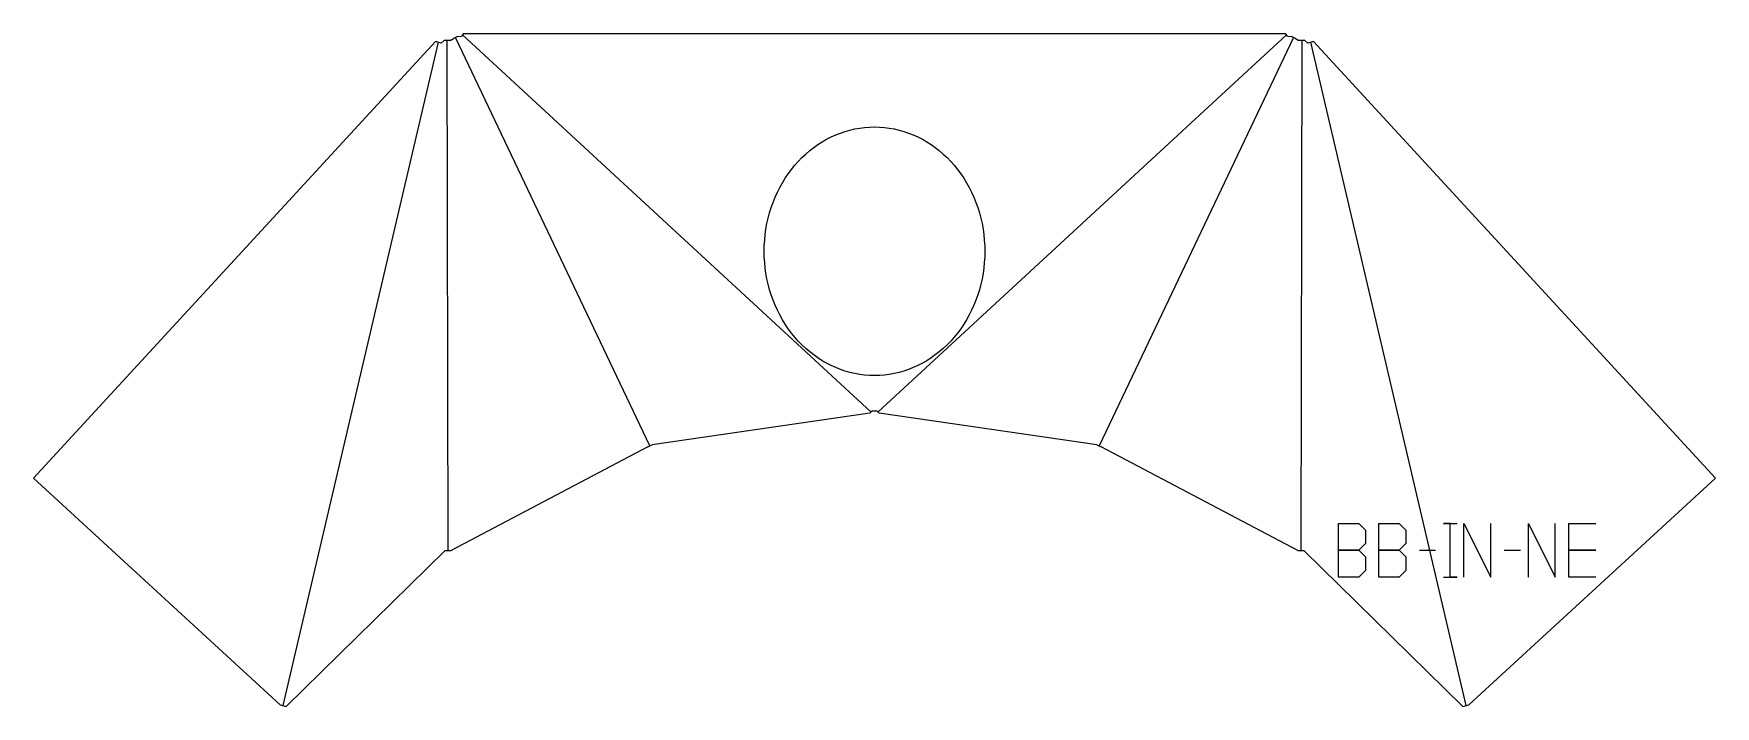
# Model space of a CAD drawing. Header units: millimetres. Extents: x -111 to 111, y -52 to 37.
import ezdxf

# ---------------------------------------------------------------- set-up
doc = ezdxf.new("R2010")
doc.units = ezdxf.units.MM
doc.layers.add('MARCATURA', color=7, linetype='Continuous')

msp = doc.modelspace()

# ---------------------------------------------------------------- linework, layer by layer
at = {"color": 7, "linetype": 'Continuous', "lineweight": 25}
for p, q in [((-110.56, -21.52), (-57.74, 35.92)), ((-56.96, 35.74), (-57.74, 35.92)), ((-56.96, 35.74), (-56.6, 36.09)), ((-55.8, 36.09), (-56.6, 36.09)), ((-55.8, 36.09), (-55.35, 36.32)), ((-54.82, 36.58), (-55.35, 36.32)), ((-54.82, 36.58), (-54.32, 36.65)), ((-54.02, 36.97), (-54.32, 36.65)), ((-54.02, 36.97), (54.02, 36.97)), ((54.32, 36.65), (54.02, 36.97)), ((54.32, 36.65), (54.82, 36.58)), ((55.35, 36.32), (54.82, 36.58)), ((55.35, 36.32), (55.8, 36.09)), ((56.6, 36.09), (55.8, 36.09)), ((56.6, 36.09), (56.96, 35.74)), ((57.74, 35.92), (56.96, 35.74)), ((57.74, 35.92), (110.56, -21.52)), ((-0.61, -12.97), (-29.25, -17.11)), ((-0.61, -12.97), (-0.31, -12.64)), ((-0.31, -12.64), (0.31, -12.64)), ((0.31, -12.64), (0.61, -12.97)), ((29.25, -17.11), (0.61, -12.97)), ((-29.79, -17.37), (-55.66, -31.04)), ((-29.79, -17.37), (-29.25, -17.11)), ((29.25, -17.11), (29.79, -17.37)), ((55.66, -31.04), (29.79, -17.37)), ((-78.14, -51.34), (-110.56, -21.52)), ((110.56, -21.52), (78.14, -51.34)), ((-56.47, -31.04), (-77.36, -51.53)), ((-56.47, -31.04), (-55.66, -31.04)), ((55.66, -31.04), (56.47, -31.04)), ((77.36, -51.53), (56.47, -31.04)), ((-78.14, -51.34), (-77.36, -51.53)), ((77.36, -51.53), (78.14, -51.34))]:
    msp.add_line(p, q, dxfattribs=at)
at = {"color": 7, "linetype": 'Continuous', "lineweight": 25, "flags": 128}
msp.add_lwpolyline([(0, -8), (-0.65, -7.99), (-1.3, -7.94), (-1.95, -7.86), (-2.59, -7.74), (-3.23, -7.59), (-3.86, -7.41), (-4.48, -7.2), (-5.09, -6.96), (-5.7, -6.69), (-6.29, -6.38), (-6.87, -6.05), (-7.44, -5.69), (-7.99, -5.3), (-8.52, -4.88), (-9.04, -4.44), (-9.54, -3.97), (-10.02, -3.47), (-10.48, -2.95), (-10.92, -2.41), (-11.34, -1.85), (-11.73, -1.26), (-12.1, -0.66), (-12.45, -0.04), (-12.77, 0.6), (-13.06, 1.25), (-13.33, 1.92), (-13.58, 2.6), (-13.79, 3.29), (-13.98, 4), (-14.14, 4.71), (-14.27, 5.43), (-14.37, 6.15), (-14.44, 6.88), (-14.49, 7.61), (-14.5, 8.35), (-14.49, 9.08), (-14.44, 9.81), (-14.37, 10.54), (-14.27, 11.27), (-14.14, 11.99), (-13.98, 12.7), (-13.79, 13.4), (-13.58, 14.09), (-13.33, 14.77), (-13.06, 15.44), (-12.77, 16.1), (-12.45, 16.73), (-12.1, 17.35), (-11.73, 17.96), (-11.34, 18.54), (-10.92, 19.11), (-10.48, 19.65), (-10.02, 20.17), (-9.54, 20.66), (-9.04, 21.13), (-8.52, 21.58), (-7.99, 21.99), (-7.44, 22.38), (-6.87, 22.75), (-6.29, 23.08), (-5.7, 23.38), (-5.09, 23.66), (-4.48, 23.9), (-3.86, 24.11), (-3.23, 24.29), (-2.59, 24.44), (-1.95, 24.55), (-1.3, 24.63), (-0.65, 24.68), (0, 24.7), (0.65, 24.68), (1.3, 24.63), (1.95, 24.55), (2.59, 24.44), (3.23, 24.29), (3.86, 24.11), (4.48, 23.9), (5.09, 23.66), (5.7, 23.38), (6.29, 23.08), (6.87, 22.75), (7.44, 22.38), (7.99, 21.99), (8.52, 21.58), (9.04, 21.13), (9.54, 20.66), (10.02, 20.17), (10.48, 19.65), (10.92, 19.11), (11.34, 18.54), (11.73, 17.96), (12.1, 17.35), (12.45, 16.73), (12.77, 16.1), (13.06, 15.44), (13.33, 14.77), (13.58, 14.09), (13.79, 13.4), (13.98, 12.7), (14.14, 11.99), (14.27, 11.27), (14.37, 10.54), (14.44, 9.81), (14.49, 9.08), (14.5, 8.35), (14.49, 7.61), (14.44, 6.88), (14.37, 6.15), (14.27, 5.43), (14.14, 4.71), (13.98, 4), (13.79, 3.29), (13.58, 2.6), (13.33, 1.92), (13.06, 1.25), (12.77, 0.6), (12.45, -0.04), (12.1, -0.66), (11.73, -1.26), (11.34, -1.85), (10.92, -2.41), (10.48, -2.95), (10.02, -3.47), (9.54, -3.97), (9.04, -4.44), (8.52, -4.88), (7.99, -5.3), (7.44, -5.69), (6.87, -6.05), (6.29, -6.38), (5.7, -6.69), (5.09, -6.96), (4.48, -7.2), (3.86, -7.41), (3.23, -7.59), (2.59, -7.74), (1.95, -7.86), (1.3, -7.94), (0.65, -7.99), (0, -8)], dxfattribs=at)
at = {"layer": 'MARCATURA'}
for p, q in [((-77.75, -51.43), (-57.35, 35.83)), ((-56.06, -31.04), (-56.2, 36.09)), ((-29.52, -17.24), (-55.09, 36.45)), ((-0.46, -12.81), (-54.17, 36.81)), ((54.17, 36.81), (0.46, -12.81)), ((55.09, 36.45), (29.52, -17.24)), ((56.2, 36.09), (56.06, -31.04)), ((57.35, 35.83), (77.75, -51.43))]:
    msp.add_line(p, q, dxfattribs=at)
at = {"layer": 'MARK'}
for p, q in [((61.02, -34.53), (61.02, -27.45)), ((61.02, -27.45), (63.68, -27.45)), ((63.68, -27.45), (64.56, -28.33)), ((64.56, -28.33), (64.56, -30.1)), ((66.33, -34.53), (66.33, -27.45)), ((66.33, -27.45), (68.99, -27.45)), ((68.99, -27.45), (69.87, -28.33)), ((69.87, -28.33), (69.87, -30.1)), ((75.71, -27.45), (74.83, -27.45)), ((74.83, -27.45), (76.6, -27.45)), ((75.71, -34.53), (75.71, -27.45)), ((77.48, -34.53), (77.48, -27.45)), ((77.48, -27.45), (81.02, -34.53)), ((81.02, -34.53), (81.02, -27.45)), ((85.98, -34.53), (85.98, -27.45)), ((85.98, -27.45), (89.52, -34.53)), ((89.52, -34.53), (89.52, -27.45)), ((91.29, -30.99), (91.29, -27.45)), ((91.29, -27.45), (94.83, -27.45)), ((64.56, -30.1), (63.68, -30.99)), ((69.87, -30.1), (68.99, -30.99)), ((63.68, -30.99), (61.02, -30.99)), ((61.02, -30.99), (63.68, -30.99)), ((63.68, -30.99), (64.56, -31.87)), ((64.56, -31.87), (64.56, -33.64)), ((68.99, -30.99), (66.33, -30.99)), ((66.33, -30.99), (68.99, -30.99)), ((68.99, -30.99), (69.87, -31.87)), ((69.87, -31.87), (69.87, -33.64)), ((71.64, -30.99), (73.77, -30.99)), ((82.79, -30.99), (84.92, -30.99)), ((91.29, -34.53), (91.29, -30.99)), ((91.29, -30.99), (94.83, -30.99)), ((94.83, -30.99), (91.29, -30.99)), ((63.68, -34.53), (61.02, -34.53)), ((64.56, -33.64), (63.68, -34.53)), ((68.99, -34.53), (66.33, -34.53)), ((69.87, -33.64), (68.99, -34.53)), ((74.83, -34.53), (76.6, -34.53)), ((76.6, -34.53), (75.71, -34.53)), ((94.83, -34.53), (91.29, -34.53))]:
    msp.add_line(p, q, dxfattribs=at)

doc.saveas('drawing.dxf')
